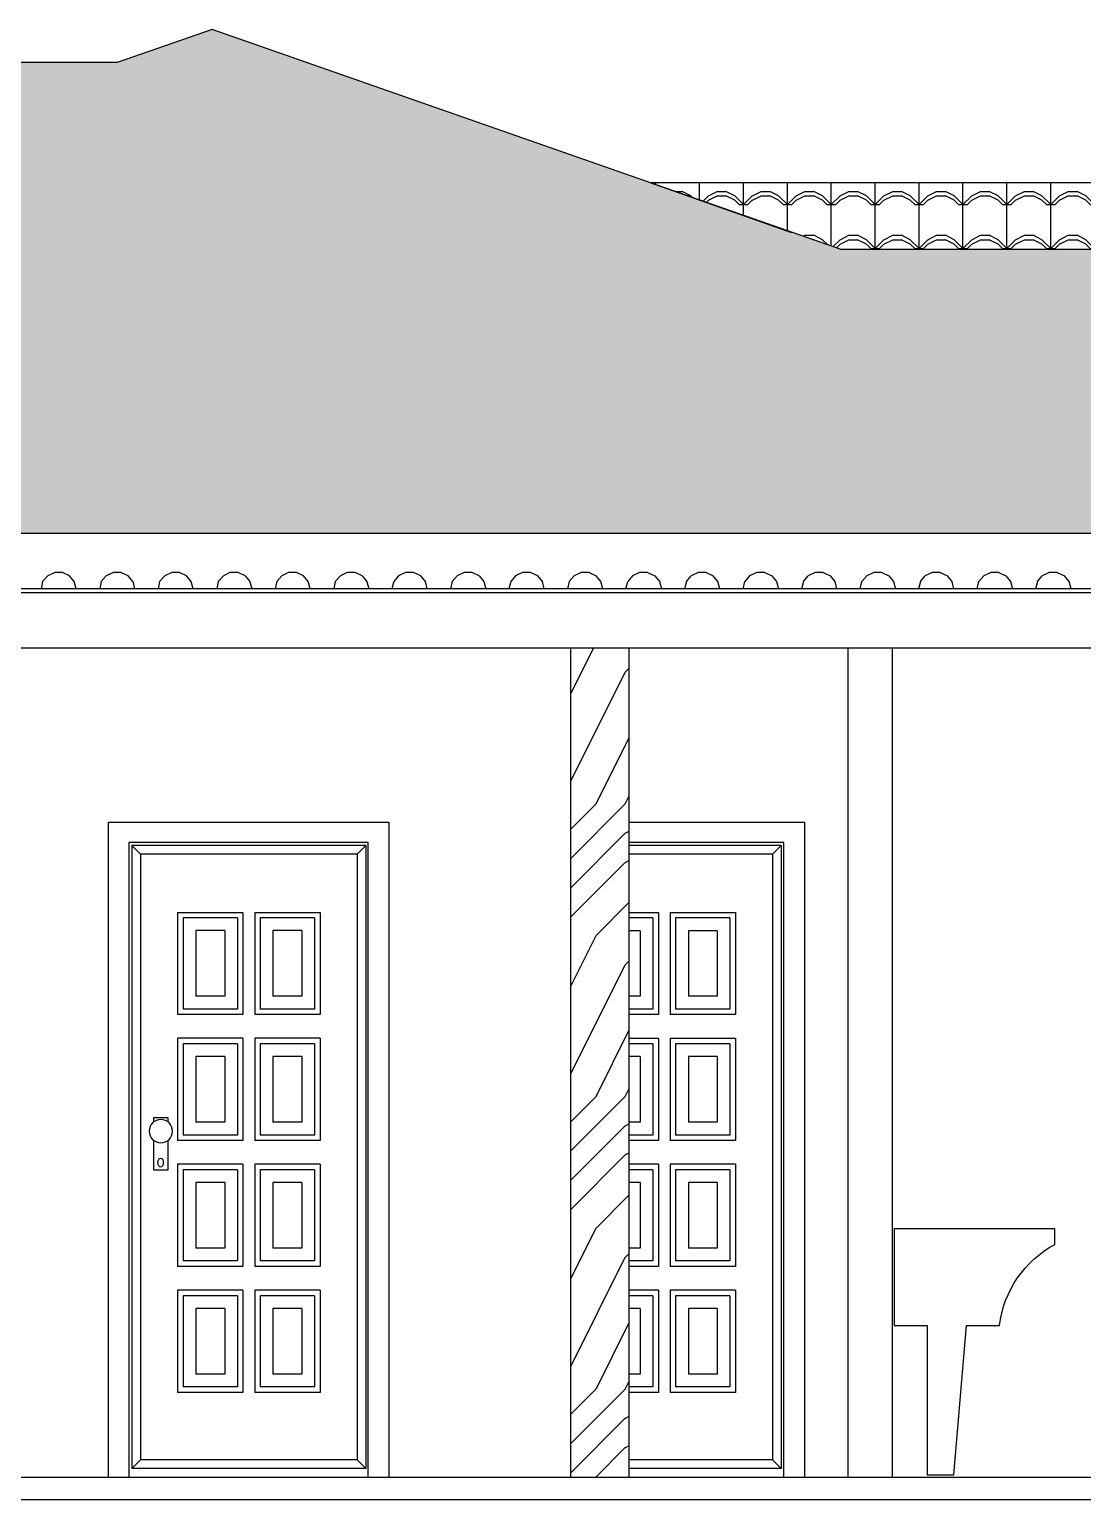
# Model space of a CAD drawing. Extents: x 500 to 638, y 181 to 267.
# Drawn here: x 631.16 to 634.76, y 221.62 to 226.65 of the extents above; entities that cross this region are included whole.
import ezdxf

# ---------------------------------------------------------------- set-up
doc = ezdxf.new("R2010")
doc.units = 0
doc.header["$LTSCALE"] = 7
doc.layers.get('0').update_dxf_attribs({"linetype": 'CONTINUOUS'})
for name, color, linetype in [('ACESSÓRIO', 2, 'CONTINUOUS'), ('ALVENARIA', 7, 'CONTINUOUS'), ('COTA', 1, 'CONTINUOUS'), ('HATCH', 30, 'CONTINUOUS'), ('JAPOR', 142, 'CONTINUOUS'), ('LINVISTA', 13, 'CONTINUOUS')]:
    doc.layers.add(name, color=color, linetype=linetype)
pattern_1 = [(0, (-0.015, 0), (0, 0.15), [0.03, -0.12]), (0, (0.06, 0.03), (0, 0.15), [0.03, -0.12]), (0, (0.06, 0.045), (0, 0.15), [0.03, -0.12]), (90, (0, 0), (-0.15, 9e-18), [0.15]), (45, (0, 0), (0, 0.150000004), [0.042426405, -0.16970563]), (45, (0.015, 0), (0, 0.150000004), [0.02121321, -0.190918824]), (135, (0, 0), (-0.150000004, 0), [0.042426405, -0.16970563]), (135, (0.135, 0), (-0.150000004, 0), [0.02121321, -0.190918824]), (26.565051, (0.03, 0.015), (0.15, 1e-10), [0.03354, -0.301870197]), (153.434949, (-0.03, 0.015), (-0.15, 1e-10), [0.03354, -0.301870197]), (26.565051, (0.03, 0.03), (0.15, 1e-10), [0.03354, -0.301870197]), (153.434949, (-0.03, 0.03), (-0.15, 1e-10), [0.03354, -0.301870197])]

# ---------------------------------------------------------------- blocks, each defined once
blk = doc.blocks.new('TanqueL1')
blk.add_lwpolyline([(0, 0.84), (0, 0.51), (0.1136, 0.51), (0.1136, 0), (0.204, 0), (0.2476, 0.51), (0.3604, 0.51, -0.243534), (0.55, 0.7872), (0.55, 0.84)], format="xyb", close=True)
blk = doc.blocks.new('A$C070D31AF')
at = {"layer": 'JAPOR', "ltscale": 2}
for p, q in [((0.9596, 2.2409), (0, 2.2409)), ((0, 2.2409), (0, 0.0009)), ((0.9596, 2.2409), (0.9596, 0.0009)), ((0.0706, 0.0009), (0.0706, 2.1713)), ((0.0706, 2.1713), (0.8891, 2.1713)), ((0.079, 2.1609), (0.879, 2.1609)), ((0.109, 2.1309), (0.079, 2.1609)), ((0.079, 2.1609), (0.079, 0.0309)), ((0.849, 2.1309), (0.879, 2.1609)), ((0.879, 2.1609), (0.879, 0.0309)), ((0.8891, 2.1713), (0.8891, 0)), ((0.109, 2.1309), (0.109, 0.0609)), ((0.109, 2.1309), (0.849, 2.1309)), ((0.849, 2.1309), (0.849, 0.0609)), ((0.2356, 1.9321), (0.2356, 1.583)), ((0.459, 1.9321), (0.2356, 1.9321)), ((0.2543, 1.9135), (0.2543, 1.6018)), ((0.2543, 1.9135), (0.4403, 1.9135)), ((0.4403, 1.9135), (0.4403, 1.6018)), ((0.459, 1.9321), (0.459, 1.583)), ((0.7225, 1.9321), (0.499, 1.9321)), ((0.499, 1.9321), (0.499, 1.583)), ((0.5178, 1.9135), (0.7037, 1.9135)), ((0.5178, 1.9135), (0.5178, 1.6018)), ((0.7037, 1.9135), (0.7037, 1.6018)), ((0.7225, 1.9321), (0.7225, 1.583)), ((0.2981, 1.8698), (0.2981, 1.6455)), ((0.2981, 1.8698), (0.3965, 1.8698)), ((0.3965, 1.8698), (0.3965, 1.6455)), ((0.5615, 1.8698), (0.66, 1.8698)), ((0.5615, 1.8698), (0.5615, 1.6455)), ((0.66, 1.8698), (0.66, 1.6455)), ((0.2981, 1.6455), (0.3965, 1.6455)), ((0.5615, 1.6455), (0.66, 1.6455)), ((0.2356, 1.583), (0.459, 1.583)), ((0.2543, 1.6018), (0.4403, 1.6018)), ((0.499, 1.583), (0.7225, 1.583)), ((0.5178, 1.6018), (0.7037, 1.6018)), ((0.2356, 1.5018), (0.2356, 1.1525)), ((0.2356, 1.5018), (0.459, 1.5018)), ((0.2543, 1.483), (0.2543, 1.1713)), ((0.2543, 1.483), (0.4403, 1.483)), ((0.4403, 1.483), (0.4403, 1.1713)), ((0.459, 1.5018), (0.459, 1.1525)), ((0.499, 1.5018), (0.7225, 1.5018)), ((0.499, 1.5018), (0.499, 1.1525)), ((0.5178, 1.483), (0.7037, 1.483)), ((0.5178, 1.483), (0.5178, 1.1713)), ((0.7037, 1.483), (0.7037, 1.1713)), ((0.7225, 1.5018), (0.7225, 1.1525)), ((0.2981, 1.4393), (0.2981, 1.215)), ((0.2981, 1.4393), (0.3965, 1.4393)), ((0.3965, 1.4393), (0.3965, 1.215)), ((0.5615, 1.4393), (0.66, 1.4393)), ((0.5615, 1.4393), (0.5615, 1.215)), ((0.66, 1.4393), (0.66, 1.215)), ((0.2981, 1.215), (0.3965, 1.215)), ((0.5615, 1.215), (0.66, 1.215)), ((0.7542, 1.215), (0.7542, 1.2297)), ((0.7542, 1.2297), (0.8051, 1.2297)), ((0.8051, 1.2297), (0.8051, 1.215)), ((0.2543, 1.1713), (0.4403, 1.1713)), ((0.5178, 1.1713), (0.7037, 1.1713)), ((0.2356, 1.1525), (0.459, 1.1525)), ((0.499, 1.1525), (0.7225, 1.1525)), ((0.7542, 1.052), (0.7542, 1.1538)), ((0.8051, 1.1538), (0.8051, 1.052)), ((0.2356, 1.0713), (0.2356, 0.722)), ((0.2356, 1.0713), (0.459, 1.0713)), ((0.459, 1.0713), (0.459, 0.722)), ((0.499, 1.0713), (0.7225, 1.0713)), ((0.499, 1.0713), (0.499, 0.722)), ((0.7225, 1.0713), (0.7225, 0.722)), ((0.2543, 1.0525), (0.2543, 0.7408)), ((0.2543, 1.0525), (0.4403, 1.0525)), ((0.2981, 1.0088), (0.2981, 0.7845)), ((0.2981, 1.0088), (0.3965, 1.0088)), ((0.3965, 1.0088), (0.3965, 0.7845)), ((0.4403, 1.0525), (0.4403, 0.7408)), ((0.5178, 1.0525), (0.7037, 1.0525)), ((0.5178, 1.0525), (0.5178, 0.7408)), ((0.5615, 1.0088), (0.66, 1.0088)), ((0.5615, 1.0088), (0.5615, 0.7845)), ((0.66, 1.0088), (0.66, 0.7845)), ((0.7037, 1.0525), (0.7037, 0.7408)), ((0.8051, 1.052), (0.7542, 1.052)), ((0.2981, 0.7845), (0.3965, 0.7845)), ((0.5615, 0.7845), (0.66, 0.7845)), ((0.2356, 0.722), (0.459, 0.722)), ((0.2543, 0.7408), (0.4403, 0.7408)), ((0.499, 0.722), (0.7225, 0.722)), ((0.5178, 0.7408), (0.7037, 0.7408)), ((0.2356, 0.6408), (0.2356, 0.2915)), ((0.2356, 0.6408), (0.459, 0.6408)), ((0.2543, 0.622), (0.2543, 0.3103)), ((0.2543, 0.622), (0.4403, 0.622)), ((0.4403, 0.622), (0.4403, 0.3103)), ((0.459, 0.6408), (0.459, 0.2915)), ((0.499, 0.6408), (0.7225, 0.6408)), ((0.499, 0.6408), (0.499, 0.2915)), ((0.5178, 0.622), (0.7037, 0.622)), ((0.5178, 0.622), (0.5178, 0.3103)), ((0.7037, 0.622), (0.7037, 0.3103)), ((0.7225, 0.6408), (0.7225, 0.2915)), ((0.2981, 0.5783), (0.2981, 0.354)), ((0.2981, 0.5783), (0.3965, 0.5783)), ((0.3965, 0.5783), (0.3965, 0.354)), ((0.5615, 0.5783), (0.66, 0.5783)), ((0.5615, 0.5783), (0.5615, 0.354)), ((0.66, 0.5783), (0.66, 0.354)), ((0.2981, 0.354), (0.3965, 0.354)), ((0.5615, 0.354), (0.66, 0.354)), ((0.2543, 0.3103), (0.4403, 0.3103)), ((0.5178, 0.3103), (0.7037, 0.3103)), ((0.2356, 0.2915), (0.459, 0.2915)), ((0.499, 0.2915), (0.7225, 0.2915)), ((0.109, 0.0609), (0.079, 0.0309)), ((0.109, 0.0609), (0.849, 0.0609)), ((0.849, 0.0609), (0.879, 0.0309)), ((0.079, 0.0309), (0.879, 0.0309)), ((0.1383, 0.0009), (0.1383, 0)), ((0.9399, 0), (0.9399, 0.0009))]:
    blk.add_line(p, q, dxfattribs=at)
blk.add_circle((0.7796, 1.1844), 0.0398, dxfattribs=at)
blk.add_ellipse((0.7804, 1.0769), major_axis=(0, 0.0145), ratio=0.703678, dxfattribs=at)

msp = doc.modelspace()

# ---------------------------------------------------------------- hatches: boundary and pattern name
at = {"layer": 'COTA'}
h = msp.add_hatch(dxfattribs=at)
h.set_pattern_fill('SPANTILE', color=256, scale=0.15, style=0)
h.set_pattern_definition(pattern_1)
h.paths.add_polyline_path([(637.5585, 224.9259), (637.5585, 225.8971), (633.9339, 225.8971), (631.7834, 226.6489), (631.4591, 226.5359), (625.6328, 226.5359), (625.6328, 226.3259), (625.0071, 226.3259), (625.0071, 224.9259)])
h = msp.add_hatch(dxfattribs=at)
h.set_pattern_fill('SPANTILE', color=256, scale=0.15, style=0)
h.set_pattern_definition(pattern_1)
h.paths.add_polyline_path([(637.5585, 225.8971), (637.5585, 226.1246), (633.2837, 226.1246), (633.3517, 226.1006), (633.9339, 225.8971)])
at = {"layer": 'HATCH'}
h = msp.add_hatch(dxfattribs=at)
h.set_pattern_fill('WOODFACE', color=256, style=0)
h.set_pattern_definition([(0, (607.2953, 214.0509), (1, 1), [0.05, -0.95]), (90, (607.6953, 214.4009), (-1, 1), [0.1, -0.9]), (45, (607.4953, 214.30094), (1e-16, 1), [0.0707, -0.2121, 0.0707, -0.1414, 0.495, -0.424314]), (45, (607.2453, 214.00094), (1e-16, 1), [0.07071, -0.14142, 0.07071, -1.131374]), (45, (607.5953, 214.10094), (1e-16, 1), [0.07071, -1.343504]), (45, (607.6953, 214.05094), (1e-16, 1), [0.07071, -1.343504]), (45, (607.5453, 214.15094), (1e-16, 1), [0.07071, -1.343504]), (45, (607.4953, 214.20094), (1e-16, 1), [0.14142, -1.272794]), (45, (607.7453, 214.95094), (1e-16, 1), [0.14142, -1.272794]), (45, (607.3953, 214.25094), (1e-16, 1), [0.28284, -1.131374]), (45, (607.3453, 214.30094), (1e-16, 1), [0.28284, -1.131374]), (45, (607.9953, 214.60094), (1e-16, 1), [0.28284, -1.131374]), (45, (607.2953, 214.40094), (1e-16, 1), [0.212132, -1.20208]), (45, (607.0953, 214.55094), (1e-16, 1), [0.212132, -1.20208]), (45, (607.1953, 214.45094), (1e-16, 1), [0.212132, -1.20208]), (45, (607.8453, 214.75094), (1e-16, 1), [0.353553, -1.06066]), (45, (607.7453, 214.80094), (1e-16, 1), [0.353553, -1.06066]), (45, (607.8453, 214.55094), (1e-16, 1), [0.494975, -0.91924]), (26.565, (607.3953, 214.15094), (1, 4e-10), [0.111803, -2.124265]), (26.565, (607.5953, 214.45094), (1, 4e-10), [0.111803, -2.124265]), (26.565, (607.5453, 214.35094), (1, 4e-10), [0.111803, -2.124265]), (26.565, (607.3453, 214.05094), (1, 4e-10), [0.223607, -2.01246]), (26.565, (607.5453, 214.50094), (1, 4e-10), [0.33541, -1.900658]), (26.565, (607.4453, 214.55094), (1, 4e-10), [0.447214, -1.788854]), (26.565, (607.3453, 214.60094), (1, 4e-10), [0.447214, -1.788854]), (26.565, (607.1953, 214.90094), (1, 4e-10), [0.447214, -1.788854]), (26.565, (607.1953, 214.80094), (1, 4e-10), [0.559017, -1.67705]), (26.565, (607.2453, 214.70094), (1, 4e-10), [0.559017, -1.67705]), (63.435, (607.5953, 214.30094), (5e-11, 1), [0.111803, -2.124265]), (63.435, (607.4453, 214.20094), (5e-11, 1), [0.111803, -2.124265]), (63.435, (607.2953, 214.05094), (5e-11, 1), [0.223607, -2.01246]), (63.435, (607.5953, 214.20094), (5e-11, 1), [0.223607, -2.01246]), (63.435, (607.1953, 214.00094), (5e-11, 1), [0.33541, -1.900658]), (63.435, (607.0953, 214.00094), (5e-11, 1), [0.447214, -1.788854]), (63.435, (607.9953, 214.05094), (5e-11, 1), [0.447214, -1.788854]), (63.435, (607.6453, 214.15094), (5e-11, 1), [0.447214, -1.788854]), (63.435, (607.8453, 214.05094), (5e-11, 1), [0.559017, -1.67705]), (63.435, (607.7453, 214.10094), (5e-11, 1), [0.559017, -1.67705])])
h.paths.add_polyline_path([(630.809, 224.5355), (630.609, 224.5355), (630.609, 221.6994), (630.809, 221.6994)])
h.paths.add_polyline_path([(633.2095, 224.5355), (633.0095, 224.5355), (633.0095, 221.6994), (633.2095, 221.6994)])

# ---------------------------------------------------------------- linework, layer by layer
at = {"layer": 'ALVENARIA'}
for p, q in [((631.7834, 226.6489, -1.4713), (631.4591, 226.5359, -1.4713)), ((633.9339, 225.8971, -1.4713), (631.7834, 226.6489, -1.4713)), ((631.4591, 226.5359, -1.4713), (625.6328, 226.5359, -1.4713)), ((633.2837, 226.1229, -1.4713), (633.2837, 226.1246, -1.4713)), ((633.2837, 226.1246, -1.4713), (633.7645, 225.9552, -1.4713)), ((637.5585, 225.8971, -1.4713), (633.9339, 225.8971, -1.4713)), ((637.5585, 224.9259, -1.4713), (625.0094, 224.9259, -1.4713)), ((631.2462, 224.792, -1.4713), (631.222, 224.7807, -1.4713)), ((631.272, 224.792, -1.4713), (631.2462, 224.792, -1.4713)), ((631.2962, 224.7807, -1.4713), (631.272, 224.792, -1.4713)), ((631.4462, 224.792, -1.4713), (631.422, 224.7807, -1.4713)), ((631.4721, 224.792, -1.4713), (631.4462, 224.792, -1.4713)), ((631.4963, 224.7807, -1.4713), (631.4721, 224.792, -1.4713)), ((631.6463, 224.792, -1.4713), (631.6221, 224.7807, -1.4713)), ((631.6721, 224.792, -1.4713), (631.6463, 224.792, -1.4713)), ((631.6963, 224.7807, -1.4713), (631.6721, 224.792, -1.4713)), ((631.8447, 224.792, -1.4713), (631.8221, 224.7807, -1.4713)), ((631.8721, 224.792, -1.4713), (631.8447, 224.792, -1.4713)), ((631.8963, 224.7807, -1.4713), (631.8721, 224.792, -1.4713)), ((632.0448, 224.792, -1.4713), (632.0222, 224.7807, -1.4713)), ((632.0722, 224.792, -1.4713), (632.0448, 224.792, -1.4713)), ((632.0964, 224.7807, -1.4713), (632.0722, 224.792, -1.4713)), ((632.2448, 224.792, -1.4713), (632.2222, 224.7807, -1.4713)), ((632.2722, 224.792, -1.4713), (632.2448, 224.792, -1.4713)), ((632.2964, 224.7807, -1.4713), (632.2722, 224.792, -1.4713)), ((632.4448, 224.792, -1.4713), (632.4206, 224.7807, -1.4713)), ((632.4723, 224.792, -1.4713), (632.4448, 224.792, -1.4713)), ((632.4965, 224.7807, -1.4713), (632.4723, 224.792, -1.4713)), ((632.6449, 224.792, -1.4713), (632.6207, 224.7807, -1.4713)), ((632.6723, 224.792, -1.4713), (632.6449, 224.792, -1.4713)), ((632.6965, 224.7807, -1.4713), (632.6723, 224.792, -1.4713)), ((632.8449, 224.792, -1.4713), (632.8207, 224.7807, -1.4713)), ((632.8724, 224.792, -1.4713), (632.8449, 224.792, -1.4713)), ((632.8966, 224.7807, -1.4713), (632.8724, 224.792, -1.4713)), ((633.045, 224.792, -1.4713), (633.0208, 224.7807, -1.4713)), ((633.0724, 224.792, -1.4713), (633.045, 224.792, -1.4713)), ((633.0724, 224.792, -1.4713), (633.0966, 224.7807, -1.4713)), ((633.245, 224.792, -1.4713), (633.2208, 224.7807, -1.4713)), ((633.2724, 224.792, -1.4713), (633.245, 224.792, -1.4713)), ((633.2724, 224.792, -1.4713), (633.2966, 224.7807, -1.4713)), ((633.4451, 224.792, -1.4713), (633.4209, 224.7807, -1.4713)), ((633.4725, 224.792, -1.4713), (633.4451, 224.792, -1.4713)), ((633.4725, 224.792, -1.4713), (633.4967, 224.7807, -1.4713)), ((633.6451, 224.792, -1.4713), (633.6209, 224.7807, -1.4713)), ((633.6725, 224.792, -1.4713), (633.6451, 224.792, -1.4713)), ((633.6725, 224.792, -1.4713), (633.6967, 224.7807, -1.4713)), ((633.8451, 224.792, -1.4713), (633.821, 224.7807, -1.4713)), ((633.8726, 224.792, -1.4713), (633.8451, 224.792, -1.4713)), ((633.8726, 224.792, -1.4713), (633.8968, 224.7807, -1.4713)), ((634.0452, 224.792, -1.4713), (634.021, 224.7807, -1.4713)), ((634.0726, 224.792, -1.4713), (634.0452, 224.792, -1.4713)), ((634.0726, 224.792, -1.4713), (634.0968, 224.7807, -1.4713)), ((634.2452, 224.792, -1.4713), (634.221, 224.7807, -1.4713)), ((634.2727, 224.792, -1.4713), (634.2452, 224.792, -1.4713)), ((634.2727, 224.792, -1.4713), (634.2969, 224.7807, -1.4713)), ((634.4453, 224.792, -1.4713), (634.4211, 224.7807, -1.4713)), ((634.4727, 224.792, -1.4713), (634.4453, 224.792, -1.4713)), ((634.4727, 224.792, -1.4713), (634.4969, 224.7807, -1.4713)), ((634.6453, 224.792, -1.4713), (634.6211, 224.7807, -1.4713)), ((634.6727, 224.792, -1.4713), (634.6453, 224.792, -1.4713)), ((634.6727, 224.792, -1.4713), (634.6969, 224.7807, -1.4713)), ((637.5585, 224.7372, -1.4713), (625.0094, 224.7372, -1.4713)), ((631.2043, 224.7614, -1.4713), (631.1994, 224.7372, -1.4713)), ((631.222, 224.7807, -1.4713), (631.2043, 224.7614, -1.4713)), ((631.3123, 224.7614, -1.4713), (631.2962, 224.7807, -1.4713)), ((631.3188, 224.7372, -1.4713), (631.3123, 224.7614, -1.4713)), ((631.4043, 224.7614, -1.4713), (631.3995, 224.7372, -1.4713)), ((631.422, 224.7807, -1.4713), (631.4043, 224.7614, -1.4713)), ((631.5124, 224.7614, -1.4713), (631.4963, 224.7807, -1.4713)), ((631.5124, 224.7614, -1.4713), (631.5188, 224.7372, -1.4713)), ((631.6043, 224.7614, -1.4713), (631.5995, 224.7372, -1.4713)), ((631.6221, 224.7807, -1.4713), (631.6043, 224.7614, -1.4713)), ((631.7124, 224.7614, -1.4713), (631.6963, 224.7807, -1.4713)), ((631.7189, 224.7372, -1.4713), (631.7124, 224.7614, -1.4713)), ((631.8044, 224.7614, -1.4713), (631.7995, 224.7372, -1.4713)), ((631.8221, 224.7807, -1.4713), (631.8044, 224.7614, -1.4713)), ((631.8963, 224.7807, -1.4713), (631.9125, 224.7614, -1.4713)), ((631.9125, 224.7614, -1.4713), (631.9189, 224.7372, -1.4713)), ((632.0044, 224.7614, -1.4713), (631.9996, 224.7372, -1.4713)), ((632.0222, 224.7807, -1.4713), (632.0044, 224.7614, -1.4713)), ((632.1125, 224.7614, -1.4713), (632.0964, 224.7807, -1.4713)), ((632.119, 224.7372, -1.4713), (632.1125, 224.7614, -1.4713)), ((632.2045, 224.7614, -1.4713), (632.1996, 224.7372, -1.4713)), ((632.2222, 224.7807, -1.4713), (632.2045, 224.7614, -1.4713)), ((632.2964, 224.7807, -1.4713), (632.3126, 224.7614, -1.4713)), ((632.3126, 224.7614, -1.4713), (632.319, 224.7372, -1.4713)), ((632.4045, 224.7614, -1.4713), (632.3981, 224.7372, -1.4713)), ((632.4206, 224.7807, -1.4713), (632.4045, 224.7614, -1.4713)), ((632.5126, 224.7614, -1.4713), (632.4965, 224.7807, -1.4713)), ((632.5191, 224.7372, -1.4713), (632.5126, 224.7614, -1.4713)), ((632.6046, 224.7614, -1.4713), (632.5981, 224.7372, -1.4713)), ((632.6207, 224.7807, -1.4713), (632.6046, 224.7614, -1.4713)), ((632.6965, 224.7807, -1.4713), (632.7126, 224.7614, -1.4713)), ((632.7126, 224.7614, -1.4713), (632.7191, 224.7372, -1.4713)), ((632.8046, 224.7614, -1.4713), (632.7981, 224.7372, -1.4713)), ((632.8207, 224.7807, -1.4713), (632.8046, 224.7614, -1.4713)), ((632.9127, 224.7614, -1.4713), (632.8966, 224.7807, -1.4713)), ((632.9191, 224.7372, -1.4713), (632.9127, 224.7614, -1.4713)), ((633.0046, 224.7614, -1.4713), (632.9982, 224.7372, -1.4713)), ((633.0208, 224.7807, -1.4713), (633.0046, 224.7614, -1.4713)), ((633.1127, 224.7614, -1.4713), (633.0966, 224.7807, -1.4713)), ((633.1192, 224.7372, -1.4713), (633.1127, 224.7614, -1.4713)), ((633.1982, 224.7372, -1.4713), (633.2047, 224.7614, -1.4713)), ((633.2208, 224.7807, -1.4713), (633.2047, 224.7614, -1.4713)), ((633.2966, 224.7807, -1.4713), (633.3128, 224.7614, -1.4713)), ((633.3128, 224.7614, -1.4713), (633.3192, 224.7372, -1.4713)), ((633.4047, 224.7614, -1.4713), (633.3983, 224.7372, -1.4713)), ((633.4047, 224.7614, -1.4713), (633.4209, 224.7807, -1.4713)), ((633.5128, 224.7614, -1.4713), (633.4967, 224.7807, -1.4713)), ((633.5193, 224.7372, -1.4713), (633.5128, 224.7614, -1.4713)), ((633.5983, 224.7372, -1.4713), (633.6048, 224.7614, -1.4713)), ((633.6209, 224.7807, -1.4713), (633.6048, 224.7614, -1.4713)), ((633.6967, 224.7807, -1.4713), (633.7129, 224.7614, -1.4713)), ((633.7129, 224.7614, -1.4713), (633.7193, 224.7372, -1.4713)), ((633.8048, 224.7614, -1.4713), (633.7984, 224.7372, -1.4713)), ((633.8048, 224.7614, -1.4713), (633.821, 224.7807, -1.4713)), ((633.9129, 224.7614, -1.4713), (633.8968, 224.7807, -1.4713)), ((633.9194, 224.7372, -1.4713), (633.9129, 224.7614, -1.4713)), ((633.9984, 224.7372, -1.4713), (634.0049, 224.7614, -1.4713)), ((634.021, 224.7807, -1.4713), (634.0049, 224.7614, -1.4713)), ((634.0968, 224.7807, -1.4713), (634.1129, 224.7614, -1.4713)), ((634.1129, 224.7614, -1.4713), (634.1194, 224.7372, -1.4713)), ((634.2049, 224.7614, -1.4713), (634.1985, 224.7372, -1.4713)), ((634.2049, 224.7614, -1.4713), (634.221, 224.7807, -1.4713)), ((634.313, 224.7614, -1.4713), (634.2969, 224.7807, -1.4713)), ((634.3194, 224.7372, -1.4713), (634.313, 224.7614, -1.4713)), ((634.3985, 224.7372, -1.4713), (634.4049, 224.7614, -1.4713)), ((634.4211, 224.7807, -1.4713), (634.4049, 224.7614, -1.4713)), ((634.4969, 224.7807, -1.4713), (634.513, 224.7614, -1.4713)), ((634.513, 224.7614, -1.4713), (634.5195, 224.7372, -1.4713)), ((634.605, 224.7614, -1.4713), (634.5985, 224.7372, -1.4713)), ((634.605, 224.7614, -1.4713), (634.6211, 224.7807, -1.4713)), ((634.7131, 224.7614, -1.4713), (634.6969, 224.7807, -1.4713)), ((634.7195, 224.7372, -1.4713), (634.7131, 224.7614, -1.4713)), ((625.0094, 224.7243, -1.4713), (637.5585, 224.7243, -1.4713)), ((625.0094, 224.5355, -1.4713), (637.5585, 224.5355, -1.4713)), ((633.0095, 221.6994, -1.4713), (633.0095, 224.5355, -1.4713)), ((633.2095, 221.6994, -1.4713), (633.2095, 224.5355, -1.4713)), ((633.9581, 221.6994, -1.4713), (633.9581, 224.5355, -1.4713)), ((634.1081, 224.5355, -1.4713), (634.1081, 221.6994, -1.4713)), ((637.8589, 221.6994, -1.4713), (624.413, 221.6994, -1.4713)), ((624.413, 221.6236, -1.4713), (637.8589, 221.6236, -1.4713))]:
    msp.add_line(p, q, dxfattribs=at)
at = {"layer": 'JAPOR', "ltscale": 2}
for p, q in [((633.2095, 223.9394, -1.4713), (633.808, 223.9394, -1.4713)), ((633.808, 223.9394, -1.4713), (633.808, 221.6994, -1.4713)), ((633.7375, 223.8697, -1.4713), (633.2095, 223.8697, -1.4713)), ((633.729, 223.8594, -1.4713), (633.2095, 223.8594, -1.4713)), ((633.699, 223.8294, -1.4713), (633.2095, 223.8294, -1.4713)), ((633.699, 223.8294, -1.4713), (633.729, 223.8594, -1.4713)), ((633.699, 223.8294, -1.4713), (633.699, 221.7594, -1.4713)), ((633.729, 223.8594, -1.4713), (633.729, 221.7294, -1.4713)), ((633.7375, 221.6994, -1.4713), (633.7375, 223.8697, -1.4713)), ((633.2095, 223.6306, -1.4713), (633.309, 223.6306, -1.4713)), ((633.309, 223.6306, -1.4713), (633.309, 223.2815, -1.4713)), ((633.349, 223.6306, -1.4713), (633.349, 223.2815, -1.4713)), ((633.349, 223.6306, -1.4713), (633.5725, 223.6306, -1.4713)), ((633.5725, 223.6306, -1.4713), (633.5725, 223.2815, -1.4713)), ((633.2903, 223.612, -1.4713), (633.2095, 223.612, -1.4713)), ((633.2903, 223.612, -1.4713), (633.2903, 223.3002, -1.4713)), ((633.5537, 223.612, -1.4713), (633.3678, 223.612, -1.4713)), ((633.3678, 223.612, -1.4713), (633.3678, 223.3002, -1.4713)), ((633.5537, 223.612, -1.4713), (633.5537, 223.3002, -1.4713)), ((633.2465, 223.5682, -1.4713), (633.2095, 223.5682, -1.4713)), ((633.2465, 223.5682, -1.4713), (633.2465, 223.344, -1.4713)), ((633.51, 223.5682, -1.4713), (633.4115, 223.5682, -1.4713)), ((633.4115, 223.5682, -1.4713), (633.4115, 223.344, -1.4713)), ((633.51, 223.5682, -1.4713), (633.51, 223.344, -1.4713)), ((633.2465, 223.344, -1.4713), (633.2095, 223.344, -1.4713)), ((633.51, 223.344, -1.4713), (633.4115, 223.344, -1.4713)), ((633.2903, 223.3002, -1.4713), (633.2095, 223.3002, -1.4713)), ((633.309, 223.2815, -1.4713), (633.2095, 223.2815, -1.4713)), ((633.5725, 223.2815, -1.4713), (633.349, 223.2815, -1.4713)), ((633.5537, 223.3002, -1.4713), (633.3678, 223.3002, -1.4713)), ((633.309, 223.2002, -1.4713), (633.2095, 223.2002, -1.4713)), ((633.2903, 223.1815, -1.4713), (633.2095, 223.1815, -1.4713)), ((633.2903, 223.1815, -1.4713), (633.2903, 222.8697, -1.4713)), ((633.309, 223.2002, -1.4713), (633.309, 222.851, -1.4713)), ((633.5725, 223.2002, -1.4713), (633.349, 223.2002, -1.4713)), ((633.349, 223.2002, -1.4713), (633.349, 222.851, -1.4713)), ((633.5537, 223.1815, -1.4713), (633.3678, 223.1815, -1.4713)), ((633.3678, 223.1815, -1.4713), (633.3678, 222.8697, -1.4713)), ((633.5537, 223.1815, -1.4713), (633.5537, 222.8697, -1.4713)), ((633.5725, 223.2002, -1.4713), (633.5725, 222.851, -1.4713)), ((633.2465, 223.1377, -1.4713), (633.2095, 223.1377, -1.4713)), ((633.2465, 223.1377, -1.4713), (633.2465, 222.9135, -1.4713)), ((633.51, 223.1377, -1.4713), (633.4115, 223.1377, -1.4713)), ((633.4115, 223.1377, -1.4713), (633.4115, 222.9135, -1.4713)), ((633.51, 223.1377, -1.4713), (633.51, 222.9135, -1.4713)), ((633.2465, 222.9135, -1.4713), (633.2095, 222.9135, -1.4713)), ((633.51, 222.9135, -1.4713), (633.4115, 222.9135, -1.4713)), ((633.2903, 222.8697, -1.4713), (633.2095, 222.8697, -1.4713)), ((633.309, 222.851, -1.4713), (633.2095, 222.851, -1.4713)), ((633.5725, 222.851, -1.4713), (633.349, 222.851, -1.4713)), ((633.5537, 222.8697, -1.4713), (633.3678, 222.8697, -1.4713)), ((633.309, 222.7697, -1.4713), (633.2095, 222.7697, -1.4713)), ((633.2903, 222.751, -1.4713), (633.2095, 222.751, -1.4713)), ((633.2903, 222.751, -1.4713), (633.2903, 222.4392, -1.4713)), ((633.309, 222.7697, -1.4713), (633.309, 222.4205, -1.4713)), ((633.5725, 222.7697, -1.4713), (633.349, 222.7697, -1.4713)), ((633.349, 222.7697, -1.4713), (633.349, 222.4205, -1.4713)), ((633.5537, 222.751, -1.4713), (633.3678, 222.751, -1.4713)), ((633.3678, 222.751, -1.4713), (633.3678, 222.4392, -1.4713)), ((633.5537, 222.751, -1.4713), (633.5537, 222.4392, -1.4713)), ((633.5725, 222.7697, -1.4713), (633.5725, 222.4205, -1.4713)), ((633.2465, 222.7072, -1.4713), (633.2095, 222.7072, -1.4713)), ((633.2465, 222.7072, -1.4713), (633.2465, 222.483, -1.4713)), ((633.51, 222.7072, -1.4713), (633.4115, 222.7072, -1.4713)), ((633.4115, 222.7072, -1.4713), (633.4115, 222.483, -1.4713)), ((633.51, 222.7072, -1.4713), (633.51, 222.483, -1.4713)), ((633.2465, 222.483, -1.4713), (633.2095, 222.483, -1.4713)), ((633.51, 222.483, -1.4713), (633.4115, 222.483, -1.4713)), ((633.2903, 222.4392, -1.4713), (633.2095, 222.4392, -1.4713)), ((633.309, 222.4205, -1.4713), (633.2095, 222.4205, -1.4713)), ((633.5725, 222.4205, -1.4713), (633.349, 222.4205, -1.4713)), ((633.5537, 222.4392, -1.4713), (633.3678, 222.4392, -1.4713)), ((633.309, 222.3392, -1.4713), (633.2095, 222.3392, -1.4713)), ((633.2903, 222.3205, -1.4713), (633.2095, 222.3205, -1.4713)), ((633.2903, 222.3205, -1.4713), (633.2903, 222.0087, -1.4713)), ((633.309, 222.3392, -1.4713), (633.309, 221.99, -1.4713)), ((633.5725, 222.3392, -1.4713), (633.349, 222.3392, -1.4713)), ((633.349, 222.3392, -1.4713), (633.349, 221.99, -1.4713)), ((633.3678, 222.3205, -1.4713), (633.3678, 222.0087, -1.4713)), ((633.5537, 222.3205, -1.4713), (633.3678, 222.3205, -1.4713)), ((633.5537, 222.3205, -1.4713), (633.5537, 222.0087, -1.4713)), ((633.5725, 222.3392, -1.4713), (633.5725, 221.99, -1.4713)), ((633.2465, 222.2767, -1.4713), (633.2095, 222.2767, -1.4713)), ((633.2465, 222.2767, -1.4713), (633.2465, 222.0525, -1.4713)), ((633.4115, 222.2767, -1.4713), (633.4115, 222.0525, -1.4713)), ((633.51, 222.2767, -1.4713), (633.4115, 222.2767, -1.4713)), ((633.51, 222.2767, -1.4713), (633.51, 222.0525, -1.4713)), ((633.2465, 222.0525, -1.4713), (633.2095, 222.0525, -1.4713)), ((633.51, 222.0525, -1.4713), (633.4115, 222.0525, -1.4713)), ((633.2903, 222.0087, -1.4713), (633.2095, 222.0087, -1.4713)), ((633.309, 221.99, -1.4713), (633.2095, 221.99, -1.4713)), ((633.5725, 221.99, -1.4713), (633.349, 221.99, -1.4713)), ((633.5537, 222.0087, -1.4713), (633.3678, 222.0087, -1.4713))]:
    msp.add_line(p, q, dxfattribs=at)
at = {"layer": 'JAPOR'}
for p, q in [((633.699, 221.7594, -1.4713), (633.2095, 221.7594, -1.4713)), ((633.729, 221.7294, -1.4713), (633.2095, 221.7294, -1.4713)), ((633.699, 221.7594, -1.4713), (633.729, 221.7294, -1.4713)), ((633.6697, 221.6994, -1.4713), (633.6697, 221.6985, -1.4713))]:
    msp.add_line(p, q, dxfattribs=at)
at = {"layer": 'LINVISTA'}
msp.add_line((637.5585, 226.1246, -1.4713), (633.2837, 226.1246, -1.4713), dxfattribs=at)

# ---------------------------------------------------------------- block references
at = {"layer": 'ACESSÓRIO'}
msp.add_blockref('TanqueL1', (634.1145, 221.7087, -2.9426), dxfattribs=at)
at = {"layer": 'JAPOR', "xscale": -1}
msp.add_blockref('A$C070D31AF', (632.3881, 221.6985, -1.4713), dxfattribs=at)

doc.saveas('drawing.dxf')
